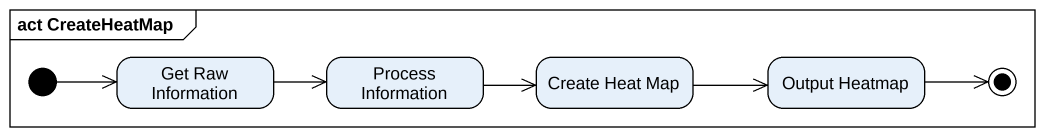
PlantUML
@startuml
mainframe act CreateHeatMap
hide empty description
state "Get Raw Information" as Get_Raw_Information
state "Process Information" as Process_Information
state "Create Heat Map" as Create_Heat_Map
state "Output Heatmap" as Output_Heatmap
[*] -right-> Get_Raw_Information
Get_Raw_Information -right-> Process_Information
Process_Information -right-> Create_Heat_Map
Create_Heat_Map -right-> Output_Heatmap
Output_Heatmap -right-> [*]
@enduml
